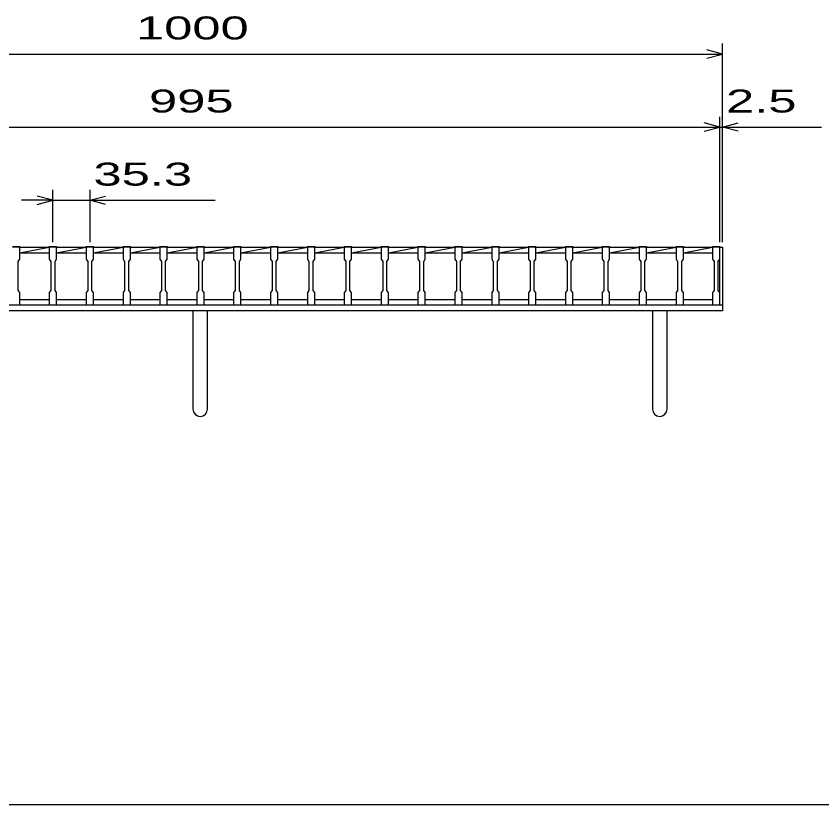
# Model space of a CAD drawing. Units: millimetres, scale not verified. Extents: x -1820 to 1731, y -1282 to 1054.
# Drawn here: x -1098 to -326, y -1146 to -391 of the extents above; entities that cross this region are included whole.
import ezdxf
from ezdxf.enums import TextEntityAlignment as Align

# ---------------------------------------------------------------- set-up
doc = ezdxf.new("R2010")
doc.units = ezdxf.units.MM
doc.header["$LTSCALE"] = 10
for name, color, linetype, lineweight in [('0_2', 150, 'Continuous', 25), ('16', 3, 'Continuous', 25), ('19', 6, 'Continuous', 25), ('22', 4, 'Continuous', 25)]:
    doc.layers.add(name, color=color, linetype=linetype, lineweight=lineweight)
doc.styles.add('ベクトル', font='')
doc.styles.get('ベクトル').set_extended_font_data('ベクトル')

msp = doc.modelspace()

# ---------------------------------------------------------------- linework, layer by layer
at = {"layer": '0_2'}
msp.add_line((1731, -1146.5), (-1729, -1146.5), dxfattribs=at)
at = {"layer": '16'}
for p, q in [((-1101.3, -611.8), (-1094.3, -611.8)), ((-1094.3, -612.5), (-1101.3, -612.5)), ((-1094.3, -611.8), (-1094.3, -612.5)), ((-1094.3, -624), (-1094.3, -612.5)), ((-1094.3, -612.5), (-1066, -612.5)), ((-1094.3, -618), (-1066, -612.5)), ((-1066, -612.5), (-1066, -611.8)), ((-1066, -611.8), (-1059, -611.8)), ((-1066, -612.5), (-1066, -624)), ((-1059, -612.5), (-1066, -612.5)), ((-1059, -611.8), (-1059, -612.5)), ((-1059, -624), (-1059, -612.5)), ((-1059, -612.5), (-1030.7, -612.5)), ((-1059, -618), (-1030.7, -612.5)), ((-1030.7, -612.5), (-1030.7, -611.8)), ((-1030.7, -611.8), (-1023.7, -611.8)), ((-1030.7, -612.5), (-1030.7, -624)), ((-1023.7, -612.5), (-1030.7, -612.5)), ((-1023.7, -611.8), (-1023.7, -612.5)), ((-1023.7, -624), (-1023.7, -612.5)), ((-1023.7, -612.5), (-995.4, -612.5)), ((-1023.7, -618), (-995.4, -612.5)), ((-995.4, -612.5), (-995.4, -611.8)), ((-995.4, -611.8), (-988.4, -611.8)), ((-995.4, -612.5), (-995.4, -624)), ((-988.4, -612.5), (-995.4, -612.5)), ((-988.4, -611.8), (-988.4, -612.5)), ((-988.4, -624), (-988.4, -612.5)), ((-988.4, -612.5), (-960.1, -612.5)), ((-988.4, -618), (-960.1, -612.5)), ((-960.1, -612.5), (-960.1, -611.8)), ((-960.1, -611.8), (-953.1, -611.8)), ((-960.1, -612.5), (-960.1, -624)), ((-953.1, -612.5), (-960.1, -612.5)), ((-953.1, -611.8), (-953.1, -612.5)), ((-953.1, -624), (-953.1, -612.5)), ((-953.1, -612.5), (-924.8, -612.5)), ((-953.1, -618), (-924.8, -612.5)), ((-924.8, -612.5), (-924.8, -611.8)), ((-924.8, -611.8), (-917.8, -611.8)), ((-924.8, -612.5), (-924.8, -624)), ((-917.8, -612.5), (-924.8, -612.5)), ((-917.8, -611.8), (-917.8, -612.5)), ((-917.8, -624), (-917.8, -612.5)), ((-917.8, -612.5), (-889.5, -612.5)), ((-917.8, -618), (-889.5, -612.5)), ((-889.5, -612.5), (-889.5, -611.8)), ((-889.5, -611.8), (-882.5, -611.8)), ((-889.5, -612.5), (-889.5, -624)), ((-882.5, -612.5), (-889.5, -612.5)), ((-882.5, -611.8), (-882.5, -612.5)), ((-882.5, -624), (-882.5, -612.5)), ((-882.5, -612.5), (-854.2, -612.5)), ((-882.5, -618), (-854.2, -612.5)), ((-854.2, -612.5), (-854.2, -611.8)), ((-854.2, -611.8), (-847.2, -611.8)), ((-854.2, -612.5), (-854.2, -624)), ((-847.2, -612.5), (-854.2, -612.5)), ((-847.2, -611.8), (-847.2, -612.5)), ((-847.2, -624), (-847.2, -612.5)), ((-847.2, -612.5), (-818.9, -612.5)), ((-847.2, -618), (-818.9, -612.5)), ((-818.9, -612.5), (-818.9, -611.8)), ((-818.9, -611.8), (-811.9, -611.8)), ((-818.9, -612.5), (-818.9, -624)), ((-811.9, -612.5), (-818.9, -612.5)), ((-811.9, -611.8), (-811.9, -612.5)), ((-811.9, -624), (-811.9, -612.5)), ((-811.9, -612.5), (-783.6, -612.5)), ((-811.9, -618), (-783.6, -612.5)), ((-783.6, -612.5), (-783.6, -611.8)), ((-783.6, -611.8), (-776.6, -611.8)), ((-783.6, -612.5), (-783.6, -624)), ((-776.6, -612.5), (-783.6, -612.5)), ((-776.6, -611.8), (-776.6, -612.5)), ((-776.6, -624), (-776.6, -612.5)), ((-776.6, -612.5), (-748.3, -612.5)), ((-776.6, -618), (-748.3, -612.5)), ((-748.3, -612.5), (-748.3, -611.8)), ((-748.3, -611.8), (-741.3, -611.8)), ((-748.3, -612.5), (-748.3, -624)), ((-741.3, -612.5), (-748.3, -612.5)), ((-741.3, -611.8), (-741.3, -612.5)), ((-741.3, -624), (-741.3, -612.5)), ((-741.3, -612.5), (-713, -612.5)), ((-741.3, -618), (-713, -612.5)), ((-713, -612.5), (-713, -611.8)), ((-713, -611.8), (-706, -611.8)), ((-713, -612.5), (-713, -624)), ((-706, -612.5), (-713, -612.5)), ((-706, -611.8), (-706, -612.5)), ((-706, -624), (-706, -612.5)), ((-706, -612.5), (-677.7, -612.5)), ((-706, -618), (-677.7, -612.5)), ((-677.7, -612.5), (-677.7, -611.8)), ((-677.7, -611.8), (-670.7, -611.8)), ((-677.7, -612.5), (-677.7, -624)), ((-670.7, -612.5), (-677.7, -612.5)), ((-670.7, -611.8), (-670.7, -612.5)), ((-670.7, -624), (-670.7, -612.5)), ((-670.7, -612.5), (-642.4, -612.5)), ((-670.7, -618), (-642.4, -612.5)), ((-642.4, -612.5), (-642.4, -611.8)), ((-642.4, -611.8), (-635.4, -611.8)), ((-642.4, -612.5), (-642.4, -624)), ((-635.4, -612.5), (-642.4, -612.5)), ((-635.4, -611.8), (-635.4, -612.5)), ((-635.4, -624), (-635.4, -612.5)), ((-635.4, -612.5), (-607.1, -612.5)), ((-635.4, -618), (-607.1, -612.5)), ((-607.1, -612.5), (-607.1, -611.8)), ((-607.1, -611.8), (-600.1, -611.8)), ((-607.1, -612.5), (-607.1, -624)), ((-600.1, -612.5), (-607.1, -612.5)), ((-600.1, -611.8), (-600.1, -612.5)), ((-600.1, -624), (-600.1, -612.5)), ((-600.1, -612.5), (-571.8, -612.5)), ((-600.1, -618), (-571.8, -612.5)), ((-571.8, -612.5), (-571.8, -611.8)), ((-571.8, -611.8), (-564.8, -611.8)), ((-571.8, -612.5), (-571.8, -624)), ((-564.8, -612.5), (-571.8, -612.5)), ((-564.8, -611.8), (-564.8, -612.5)), ((-564.8, -624), (-564.8, -612.5)), ((-564.8, -612.5), (-536.5, -612.5)), ((-564.8, -618), (-536.5, -612.5)), ((-536.5, -612.5), (-536.5, -611.8)), ((-536.5, -611.8), (-529.5, -611.8)), ((-536.5, -612.5), (-536.5, -624)), ((-529.5, -612.5), (-536.5, -612.5)), ((-529.5, -611.8), (-529.5, -612.5)), ((-529.5, -624), (-529.5, -612.5)), ((-529.5, -612.5), (-501.2, -612.5)), ((-529.5, -618), (-501.2, -612.5)), ((-501.2, -612.5), (-501.2, -611.8)), ((-501.2, -611.8), (-494.2, -611.8)), ((-501.2, -612.5), (-501.2, -624)), ((-494.2, -612.5), (-501.2, -612.5)), ((-494.2, -611.8), (-494.2, -612.5)), ((-494.2, -624), (-494.2, -612.5)), ((-494.2, -612.5), (-465.9, -612.5)), ((-494.2, -618), (-465.9, -612.5)), ((-465.9, -612.5), (-465.9, -611.8)), ((-465.9, -611.8), (-458.9, -611.8)), ((-465.9, -612.5), (-465.9, -624)), ((-458.9, -612.5), (-465.9, -612.5)), ((-458.9, -611.8), (-458.9, -612.5)), ((-458.9, -624), (-458.9, -612.5)), ((-458.9, -612.5), (-431, -612.5)), ((-458.9, -618), (-431, -612.58)), ((-431, -612.5), (-431, -611.8)), ((-431, -611.8), (-424, -611.8)), ((-431, -612.5), (-431, -624)), ((-424, -612.5), (-431, -612.5)), ((-424, -611.8), (-424, -612.5)), ((-424, -624), (-424, -612.5)), ((-424, -662.5), (-424, -612.5)), ((-1095.8, -626), (-1094.3, -624)), ((-1094.3, -618), (-1066, -618)), ((-1066, -624), (-1064.5, -626)), ((-1060.5, -626), (-1059, -624)), ((-1059, -618), (-1030.7, -618)), ((-1030.7, -624), (-1029.2, -626)), ((-1025.2, -626), (-1023.7, -624)), ((-1023.7, -618), (-995.4, -618)), ((-995.4, -624), (-993.9, -626)), ((-989.9, -626), (-988.4, -624)), ((-988.4, -618), (-960.1, -618)), ((-960.1, -624), (-958.6, -626)), ((-954.6, -626), (-953.1, -624)), ((-953.1, -618), (-924.8, -618)), ((-924.8, -624), (-923.3, -626)), ((-919.3, -626), (-917.8, -624)), ((-917.8, -618), (-889.5, -618)), ((-889.5, -624), (-888, -626)), ((-884, -626), (-882.5, -624)), ((-882.5, -618), (-854.2, -618)), ((-854.2, -624), (-852.7, -626)), ((-848.7, -626), (-847.2, -624)), ((-847.2, -618), (-818.9, -618)), ((-818.9, -624), (-817.4, -626)), ((-813.4, -626), (-811.9, -624)), ((-811.9, -618), (-783.6, -618)), ((-783.6, -624), (-782.1, -626)), ((-778.1, -626), (-776.6, -624)), ((-776.6, -618), (-748.3, -618)), ((-748.3, -624), (-746.8, -626)), ((-742.8, -626), (-741.3, -624)), ((-741.3, -618), (-713, -618)), ((-713, -624), (-711.5, -626)), ((-707.5, -626), (-706, -624)), ((-706, -618), (-677.7, -618)), ((-677.7, -624), (-676.2, -626)), ((-672.2, -626), (-670.7, -624)), ((-670.7, -618), (-642.4, -618)), ((-642.4, -624), (-640.9, -626)), ((-636.9, -626), (-635.4, -624)), ((-635.4, -618), (-607.1, -618)), ((-607.1, -624), (-605.6, -626)), ((-601.6, -626), (-600.1, -624)), ((-600.1, -618), (-571.8, -618)), ((-571.8, -624), (-570.3, -626)), ((-566.3, -626), (-564.8, -624)), ((-564.8, -618), (-536.5, -618)), ((-536.5, -624), (-535, -626)), ((-531, -626), (-529.5, -624)), ((-529.5, -618), (-501.2, -618)), ((-501.2, -624), (-499.7, -626)), ((-495.7, -626), (-494.2, -624)), ((-494.2, -618), (-465.9, -618)), ((-465.9, -624), (-464.4, -626)), ((-460.4, -626), (-458.9, -624)), ((-458.9, -618), (-431, -618)), ((-431, -624), (-429.5, -626)), ((-425.5, -626), (-424, -624)), ((-1095.8, -654), (-1095.8, -626)), ((-1064.5, -626), (-1064.5, -654)), ((-1060.5, -654), (-1060.5, -626)), ((-1029.2, -626), (-1029.2, -654)), ((-1025.2, -654), (-1025.2, -626)), ((-993.9, -626), (-993.9, -654)), ((-989.9, -654), (-989.9, -626)), ((-958.6, -626), (-958.6, -654)), ((-954.6, -654), (-954.6, -626)), ((-923.3, -626), (-923.3, -654)), ((-919.3, -654), (-919.3, -626)), ((-888, -626), (-888, -654)), ((-884, -654), (-884, -626)), ((-852.7, -626), (-852.7, -654)), ((-848.7, -654), (-848.7, -626)), ((-817.4, -626), (-817.4, -654)), ((-813.4, -654), (-813.4, -626)), ((-782.1, -626), (-782.1, -654)), ((-778.1, -654), (-778.1, -626)), ((-746.8, -626), (-746.8, -654)), ((-742.8, -654), (-742.8, -626)), ((-711.5, -626), (-711.5, -654)), ((-707.5, -654), (-707.5, -626)), ((-676.2, -626), (-676.2, -654)), ((-672.2, -654), (-672.2, -626)), ((-640.9, -626), (-640.9, -654)), ((-636.9, -654), (-636.9, -626)), ((-605.6, -626), (-605.6, -654)), ((-601.6, -654), (-601.6, -626)), ((-570.3, -626), (-570.3, -654)), ((-566.3, -654), (-566.3, -626)), ((-535, -626), (-535, -654)), ((-531, -654), (-531, -626)), ((-499.7, -626), (-499.7, -654)), ((-495.7, -654), (-495.7, -626)), ((-464.4, -626), (-464.4, -654)), ((-460.4, -654), (-460.4, -626)), ((-429.5, -626), (-429.5, -654)), ((-425.5, -654), (-425.5, -626)), ((-1094.3, -656), (-1095.8, -654)), ((-1064.5, -654), (-1066, -656)), ((-1059, -656), (-1060.5, -654)), ((-1029.2, -654), (-1030.7, -656)), ((-1023.7, -656), (-1025.2, -654)), ((-993.9, -654), (-995.4, -656)), ((-988.4, -656), (-989.9, -654)), ((-958.6, -654), (-960.1, -656)), ((-953.1, -656), (-954.6, -654)), ((-923.3, -654), (-924.8, -656)), ((-917.8, -656), (-919.3, -654)), ((-888, -654), (-889.5, -656)), ((-882.5, -656), (-884, -654)), ((-852.7, -654), (-854.2, -656)), ((-847.2, -656), (-848.7, -654)), ((-817.4, -654), (-818.9, -656)), ((-811.9, -656), (-813.4, -654)), ((-782.1, -654), (-783.6, -656)), ((-776.6, -656), (-778.1, -654)), ((-746.8, -654), (-748.3, -656)), ((-741.3, -656), (-742.8, -654)), ((-711.5, -654), (-713, -656)), ((-706, -656), (-707.5, -654)), ((-676.2, -654), (-677.7, -656)), ((-670.7, -656), (-672.2, -654)), ((-640.9, -654), (-642.4, -656)), ((-635.4, -656), (-636.9, -654)), ((-605.6, -654), (-607.1, -656)), ((-600.1, -656), (-601.6, -654)), ((-570.3, -654), (-571.8, -656)), ((-564.8, -656), (-566.3, -654)), ((-535, -654), (-536.5, -656)), ((-529.5, -656), (-531, -654)), ((-499.7, -654), (-501.2, -656)), ((-494.2, -656), (-495.7, -654)), ((-464.4, -654), (-465.9, -656)), ((-458.9, -656), (-460.4, -654)), ((-429.5, -654), (-431, -656)), ((-424, -656), (-425.5, -654)), ((-1094.3, -667.5), (-1094.3, -656)), ((-1094.3, -662.5), (-1066, -662.5)), ((-1066, -656), (-1066, -667.5)), ((-1059, -667.5), (-1059, -656)), ((-1059, -662.5), (-1030.7, -662.5)), ((-1030.7, -656), (-1030.7, -667.5)), ((-1023.7, -667.5), (-1023.7, -656)), ((-1023.7, -662.5), (-995.4, -662.5)), ((-995.4, -656), (-995.4, -667.5)), ((-988.4, -667.5), (-988.4, -656)), ((-988.4, -662.5), (-960.1, -662.5)), ((-960.1, -656), (-960.1, -667.5)), ((-953.1, -667.5), (-953.1, -656)), ((-953.1, -662.5), (-924.8, -662.5)), ((-924.8, -656), (-924.8, -667.5)), ((-917.8, -667.5), (-917.8, -656)), ((-917.8, -662.5), (-889.5, -662.5)), ((-889.5, -656), (-889.5, -667.5)), ((-882.5, -667.5), (-882.5, -656)), ((-882.5, -662.5), (-854.2, -662.5)), ((-854.2, -656), (-854.2, -667.5)), ((-847.2, -667.5), (-847.2, -656)), ((-847.2, -662.5), (-818.9, -662.5)), ((-818.9, -656), (-818.9, -667.5)), ((-811.9, -667.5), (-811.9, -656)), ((-811.9, -662.5), (-783.6, -662.5)), ((-783.6, -656), (-783.6, -667.5)), ((-776.6, -667.5), (-776.6, -656)), ((-776.6, -662.5), (-748.3, -662.5)), ((-748.3, -656), (-748.3, -667.5)), ((-741.3, -667.5), (-741.3, -656)), ((-741.3, -662.5), (-713, -662.5)), ((-713, -656), (-713, -667.5)), ((-706, -667.5), (-706, -656)), ((-706, -662.5), (-677.7, -662.5)), ((-677.7, -656), (-677.7, -667.5)), ((-670.7, -667.5), (-670.7, -656)), ((-670.7, -662.5), (-642.4, -662.5)), ((-642.4, -656), (-642.4, -667.5)), ((-635.4, -667.5), (-635.4, -656)), ((-635.4, -662.5), (-607.1, -662.5)), ((-607.1, -656), (-607.1, -667.5)), ((-600.1, -667.5), (-600.1, -656)), ((-600.1, -662.5), (-571.8, -662.5)), ((-571.8, -656), (-571.8, -667.5)), ((-564.8, -667.5), (-564.8, -656)), ((-564.8, -662.5), (-536.5, -662.5)), ((-536.5, -656), (-536.5, -667.5)), ((-529.5, -667.5), (-529.5, -656)), ((-529.5, -662.5), (-501.2, -662.5)), ((-501.2, -656), (-501.2, -667.5)), ((-494.2, -667.5), (-494.2, -656)), ((-494.2, -662.5), (-465.9, -662.5)), ((-465.9, -656), (-465.9, -667.5)), ((-458.9, -667.5), (-458.9, -656)), ((-458.9, -662.5), (-431, -662.5)), ((-431, -656), (-431, -667.5)), ((-424, -667.5), (-424, -656)), ((-1101.3, -667.5), (-1094.3, -667.5)), ((-1066, -667.5), (-1059, -667.5)), ((-1030.7, -667.5), (-1023.7, -667.5)), ((-995.4, -667.5), (-988.4, -667.5)), ((-960.1, -667.5), (-953.1, -667.5)), ((-924.8, -667.5), (-917.8, -667.5)), ((-889.5, -667.5), (-882.5, -667.5)), ((-854.2, -667.5), (-847.2, -667.5)), ((-818.9, -667.5), (-811.9, -667.5)), ((-783.6, -667.5), (-776.6, -667.5)), ((-748.3, -667.5), (-741.3, -667.5)), ((-713, -667.5), (-706, -667.5)), ((-677.7, -667.5), (-670.7, -667.5)), ((-642.4, -667.5), (-635.4, -667.5)), ((-607.1, -667.5), (-600.1, -667.5)), ((-571.8, -667.5), (-564.8, -667.5)), ((-536.5, -667.5), (-529.5, -667.5)), ((-501.2, -667.5), (-494.2, -667.5)), ((-465.9, -667.5), (-458.9, -667.5)), ((-431, -667.5), (-424, -667.5))]:
    msp.add_line(p, q, dxfattribs=at)
at = {"layer": '19'}
for p, q in [((-424, -612.5), (-421.5, -612.5)), ((-421.5, -612.5), (-421.5, -667.5)), ((-1421.5, -667.5), (-421.5, -667.5)), ((-421.5, -667.5), (-421.5, -673.5)), ((-421.5, -673.5), (-1421.5, -673.5)), ((-928.5, -673.5), (-928.5, -767.5)), ((-914.5, -767.5), (-914.5, -673.5)), ((-488.5, -673.5), (-488.5, -767.5)), ((-474.5, -767.5), (-474.5, -673.5))]:
    msp.add_line(p, q, dxfattribs=at)
for centre in [(-921.5, -767.5), (-481.5, -767.5)]:
    msp.add_arc(centre, 7, 180, 0, dxfattribs=at)
at = {"layer": '22'}
for p, q in [((-421.5, -427.5), (-436.5, -423.5)), ((-421.5, -607.5), (-421.5, -417.5)), ((-1421.5, -427.5), (-421.5, -427.5)), ((-436.5, -431.5), (-421.5, -427.5)), ((-424, -497.5), (-439, -493.5)), ((-424, -607.5), (-424, -487.5)), ((-421.5, -607.5), (-421.5, -487.5)), ((-421.5, -497.5), (-406.5, -493.5)), ((-1419, -497.5), (-424, -497.5)), ((-439, -501.5), (-424, -497.5)), ((-424, -497.5), (-421.5, -497.5)), ((-406.5, -501.5), (-421.5, -497.5)), ((-421.5, -497.5), (-326.5, -497.5)), ((-1062.5, -607.5), (-1062.5, -557.5)), ((-1027.2, -557.5), (-1027.2, -607.5)), ((-1062.5, -567.5), (-1092.5, -567.5)), ((-1062.5, -567.5), (-1077.5, -563.5)), ((-1077.5, -571.5), (-1062.5, -567.5)), ((-1062.5, -567.5), (-1027.2, -567.5)), ((-1027.2, -567.5), (-1012.2, -563.5)), ((-1012.2, -571.5), (-1027.2, -567.5)), ((-1027.2, -567.5), (-907.2, -567.5))]:
    msp.add_line(p, q, dxfattribs=at)

# ---------------------------------------------------------------- texts
at = {"layer": '22', "color": 2, "style": 'ベクトル', "width": 1.65}
for s, p in [(' 1000 ', (-996.5, -402.5)), (' 995 ', (-984, -472.5)), (' 2.5 ', (-431.5, -472.5)), (' 35.3 ', (-1037.2, -542.5))]:
    msp.add_text(s, height=21.99, dxfattribs=at).set_placement(p, align=Align.MIDDLE_LEFT)

doc.saveas('drawing.dxf')
